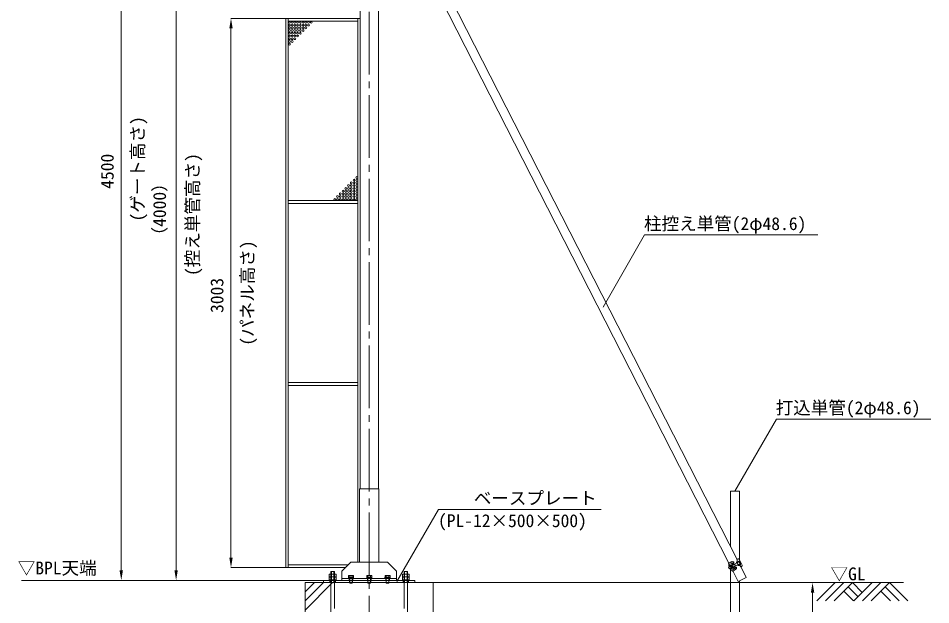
# Model space of a CAD drawing. Units: millimetres, scale not verified. Extents: x -48980 to -28855, y -14438 to 14438.
# Drawn here: x -36700 to -31710, y 3591 to 6798 of the extents above; entities that cross this region are included whole.
import ezdxf
from ezdxf.enums import TextEntityAlignment as Align

# ---------------------------------------------------------------- set-up
doc = ezdxf.new("R2010")
doc.units = ezdxf.units.MM
doc.header["$LTSCALE"] = 38
doc.linetypes.add('CHAIN2', pattern=[12, 9, -1, 1, -1])
doc.linetypes.add('DASHED1', pattern=[1.8, 1.2, -0.6])
for name, color, linetype, lineweight in [('0-2_ACCG-3018', 7, 'Continuous', 18), ('0-5_ﾍﾞｰｽﾗｲﾝ', 5, 'Continuous', 18), ('0-6_ﾎﾞﾙﾄ類', 2, 'Continuous', 18), ('0-9_基礎工事用PCA小', 7, 'Continuous', 18), ('0-B_寸法', 3, 'Continuous', 18), ('0-D_単管', 7, 'Continuous', 18), ('0-E_単管ｸﾗﾝﾌﾟ', 7, 'Continuous', 18), ('1-2_通芯', 1, 'CHAIN2', 18), ('1-5_標準ﾊﾟﾈﾙ', 7, 'Continuous', 18), ('1-6_標準柱', 7, 'Continuous', 18), ('1-7_文字', 7, 'Continuous', 18)]:
    doc.layers.add(name, color=color, linetype=linetype, lineweight=lineweight)
doc.styles.add('ＭＳ ゴシック', font='')
doc.styles.get('ＭＳ ゴシック').set_extended_font_data('MS Gothic')

msp = doc.modelspace()

# ---------------------------------------------------------------- linework, layer by layer
at = {"layer": '0-2_ACCG-3018'}
for centre in [(-35216.95, 6775.6), (-35216.95, 6760.6), (-35216.95, 6745.6), (-35201.95, 6775.6), (-35201.95, 6760.6), (-35201.95, 6745.6), (-35186.95, 6775.6), (-35186.95, 6760.6), (-35186.95, 6745.6), (-35171.95, 6775.6), (-35171.95, 6760.6), (-35171.95, 6745.6), (-35156.95, 6775.6), (-35156.95, 6760.6), (-35156.95, 6745.6), (-35141.95, 6775.6), (-35141.95, 6760.6), (-35141.95, 6745.6), (-35126.95, 6775.6), (-35126.95, 6760.6), (-35126.95, 6745.6), (-35111.95, 6775.6), (-35111.95, 6760.6), (-35096.95, 6775.6), (-35216.95, 6730.6), (-35216.95, 6715.6), (-35216.95, 6700.6), (-35216.95, 6685.6), (-35201.95, 6730.6), (-35201.95, 6715.6), (-35201.95, 6700.6), (-35201.95, 6685.6), (-35186.95, 6730.6), (-35186.95, 6715.6), (-35186.95, 6700.6), (-35186.95, 6685.6), (-35171.95, 6730.6), (-35171.95, 6715.6), (-35171.95, 6700.6), (-35156.95, 6730.6), (-35156.95, 6715.6), (-35141.95, 6730.6), (-35216.95, 6670.6), (-35216.95, 6655.6), (-35201.95, 6670.6), (-34878.45, 5897.6), (-34863.45, 5912.6), (-34863.45, 5897.6), (-34848.45, 5927.6), (-34848.45, 5912.6), (-34848.45, 5897.6), (-34938.45, 5837.6), (-34923.45, 5852.6), (-34923.45, 5837.6), (-34908.45, 5867.6), (-34908.45, 5852.6), (-34908.45, 5837.6), (-34893.45, 5882.6), (-34893.45, 5867.6), (-34893.45, 5852.6), (-34893.45, 5837.6), (-34878.45, 5882.6), (-34878.45, 5867.6), (-34878.45, 5852.6), (-34878.45, 5837.6), (-34863.45, 5882.6), (-34863.45, 5867.6), (-34863.45, 5852.6), (-34863.45, 5837.6), (-34848.45, 5882.6), (-34848.45, 5867.6), (-34848.45, 5852.6), (-34848.45, 5837.6), (-34968.45, 5807.6), (-34953.45, 5822.6), (-34953.45, 5807.6), (-34938.45, 5822.6), (-34938.45, 5807.6), (-34923.45, 5822.6), (-34923.45, 5807.6), (-34908.45, 5822.6), (-34908.45, 5807.6), (-34893.45, 5822.6), (-34893.45, 5807.6), (-34878.45, 5822.6), (-34878.45, 5807.6), (-34863.45, 5822.6), (-34863.45, 5807.6), (-34848.45, 5822.6), (-34848.45, 5807.6)]:
    msp.add_circle(centre, 5, dxfattribs=at)
at = {"layer": '0-5_ﾍﾞｰｽﾗｲﾝ'}
for p, q in [((-35030.2, 3724.5), (-36681.25, 3724.5)), ((-34430.2, 3712.5), (-31857.88, 3712.5))]:
    msp.add_line(p, q, dxfattribs=at)
at = {"layer": '0-6_ﾎﾞﾙﾄ類'}
for p, q in [((-34989.72, 3744.53), (-34989.72, 3759.1)), ((-34970.68, 3744.53), (-34970.68, 3759.1)), ((-34892.02, 3751.5), (-34893.88, 3750.45)), ((-34893.88, 3750.45), (-34893.88, 3741.7)), ((-34892.02, 3751.5), (-34868.38, 3751.5)), ((-34887.03, 3750.45), (-34887.03, 3741.7)), ((-34873.38, 3750.45), (-34873.38, 3741.7)), ((-34868.38, 3751.5), (-34866.53, 3750.45)), ((-34866.53, 3750.45), (-34866.53, 3741.7)), ((-34792.03, 3751.5), (-34793.88, 3750.45)), ((-34793.88, 3750.45), (-34793.88, 3741.7)), ((-34792.03, 3751.5), (-34768.38, 3751.5)), ((-34787.03, 3750.45), (-34787.03, 3741.7)), ((-34773.38, 3750.45), (-34773.38, 3741.7)), ((-34768.38, 3751.5), (-34766.53, 3750.45)), ((-34766.53, 3750.45), (-34766.53, 3741.7)), ((-34692.03, 3751.5), (-34693.88, 3750.45)), ((-34693.88, 3750.45), (-34693.88, 3741.7)), ((-34692.03, 3751.5), (-34668.38, 3751.5)), ((-34687.03, 3750.45), (-34687.03, 3741.7)), ((-34673.38, 3750.45), (-34673.38, 3741.7)), ((-34668.38, 3751.5), (-34666.53, 3750.45)), ((-34666.53, 3750.45), (-34666.53, 3741.7)), ((-34589.72, 3744.53), (-34589.72, 3759.1)), ((-34570.68, 3744.53), (-34570.68, 3759.1)), ((-34989.72, 3741.67), (-34989.72, 3727.1)), ((-34970.68, 3741.67), (-34970.68, 3727.1)), ((-34893.88, 3741.7), (-34866.53, 3741.7)), ((-34891.45, 3741.5), (-34868.95, 3741.5)), ((-34888.2, 3712.5), (-34888.2, 3734.5)), ((-34888.2, 3712.5), (-34886.97, 3709.7)), ((-34886.97, 3709.7), (-34886.97, 3734.5)), ((-34881.4, 3738.5), (-34880.32, 3734.5)), ((-34880.07, 3738.5), (-34879, 3734.5)), ((-34872.2, 3712.5), (-34872.2, 3734.5)), ((-34793.88, 3741.7), (-34766.53, 3741.7)), ((-34791.45, 3741.5), (-34768.95, 3741.5)), ((-34788.2, 3712.5), (-34788.2, 3734.5)), ((-34788.2, 3712.5), (-34786.97, 3709.7)), ((-34786.97, 3709.7), (-34786.97, 3734.5)), ((-34781.4, 3738.5), (-34780.32, 3734.5)), ((-34780.07, 3738.5), (-34779, 3734.5)), ((-34772.2, 3712.5), (-34772.2, 3734.5)), ((-34693.88, 3741.7), (-34666.53, 3741.7)), ((-34691.45, 3741.5), (-34668.95, 3741.5)), ((-34688.2, 3712.5), (-34688.2, 3734.5)), ((-34688.2, 3712.5), (-34686.97, 3709.7)), ((-34686.97, 3709.7), (-34686.97, 3734.5)), ((-34681.4, 3738.5), (-34680.33, 3734.5)), ((-34680.08, 3738.5), (-34679, 3734.5)), ((-34672.2, 3712.5), (-34672.2, 3734.5)), ((-34589.72, 3741.67), (-34589.72, 3727.1)), ((-34570.68, 3741.67), (-34570.68, 3727.1))]:
    msp.add_line(p, q, dxfattribs=at)
for points in [[(-34998.67, 3744.53), (-34998.67, 3759.1), (-34961.72, 3759.1), (-34961.72, 3744.53), (-34964.2, 3743.1), (-34996.2, 3743.1)], [(-34998.67, 3741.67), (-34998.67, 3727.1), (-34961.72, 3727.1), (-34961.72, 3741.67), (-34964.2, 3743.1), (-34996.2, 3743.1)], [(-34561.73, 3744.53), (-34561.73, 3759.1), (-34598.68, 3759.1), (-34598.68, 3744.53), (-34596.2, 3743.1), (-34564.2, 3743.1)], [(-34561.73, 3741.67), (-34561.73, 3727.1), (-34598.68, 3727.1), (-34598.68, 3741.67), (-34596.2, 3743.1), (-34564.2, 3743.1)], [(-34998.2, 3727.1), (-34962.2, 3727.1), (-34962.2, 3724.5), (-34998.2, 3724.5)], [(-34866.2, 3741.5), (-34866.2, 3738.5), (-34894.2, 3738.5), (-34894.2, 3741.5)], [(-34894.2, 3738.5), (-34866.2, 3738.5), (-34866.2, 3734.5), (-34894.2, 3734.5)], [(-34766.2, 3741.5), (-34766.2, 3738.5), (-34794.2, 3738.5), (-34794.2, 3741.5)], [(-34794.2, 3738.5), (-34766.2, 3738.5), (-34766.2, 3734.5), (-34794.2, 3734.5)], [(-34666.2, 3741.5), (-34666.2, 3738.5), (-34694.2, 3738.5), (-34694.2, 3741.5)], [(-34694.2, 3738.5), (-34666.2, 3738.5), (-34666.2, 3734.5), (-34694.2, 3734.5)], [(-34562.2, 3727.1), (-34598.2, 3727.1), (-34598.2, 3724.5), (-34562.2, 3724.5)]]:
    msp.add_lwpolyline(points, close=True, dxfattribs=at)
for points in [[(-34888.2, 3712.5), (-34872.2, 3712.5), (-34873.42, 3709.7)], [(-34886.97, 3709.7), (-34873.42, 3709.7), (-34873.42, 3734.5)], [(-34788.2, 3712.5), (-34772.2, 3712.5), (-34773.43, 3709.7)], [(-34786.97, 3709.7), (-34773.43, 3709.7), (-34773.43, 3734.5)], [(-34688.2, 3712.5), (-34672.2, 3712.5), (-34673.43, 3709.7)], [(-34686.97, 3709.7), (-34673.43, 3709.7), (-34673.43, 3734.5)]]:
    msp.add_lwpolyline(points, dxfattribs=at)
for centre, radius, start, end in [((-34994.2, 3752.28), 8.95, 240, 300), ((-34994.2, 3733.93), 8.95, 60, 120), ((-34980.2, 3775.55), 32.45, 252.932, 287.068), ((-34980.2, 3710.65), 32.45, 72.932, 107.068), ((-34966.2, 3752.28), 8.95, 239.975, 300.025), ((-34966.2, 3733.93), 8.95, 59.975, 120.025), ((-34890.45, 3745.45), 6.05, 55.616, 124.384), ((-34880.2, 3728.88), 22.62, 72.412, 107.588), ((-34869.95, 3745.45), 6.05, 55.616, 124.384), ((-34790.45, 3745.45), 6.05, 55.616, 124.384), ((-34780.2, 3728.88), 22.62, 72.412, 107.588), ((-34769.95, 3745.45), 6.05, 55.616, 124.384), ((-34690.45, 3745.45), 6.05, 55.616, 124.384), ((-34680.2, 3728.88), 22.62, 72.412, 107.588), ((-34669.95, 3745.45), 6.05, 55.616, 124.384), ((-34594.2, 3752.28), 8.95, 239.975, 300.025), ((-34594.2, 3733.93), 8.95, 59.975, 120.025), ((-34580.2, 3775.55), 32.45, 252.932, 287.068), ((-34580.2, 3710.65), 32.45, 72.932, 107.068), ((-34566.2, 3752.28), 8.95, 240, 300), ((-34566.2, 3733.93), 8.95, 60, 120), ((-34891.45, 3741.7), 0.2, 180, 270), ((-34868.95, 3741.7), 0.2, 270, 0), ((-34791.45, 3741.7), 0.2, 180, 270), ((-34768.95, 3741.7), 0.2, 270, 0), ((-34691.45, 3741.7), 0.2, 180, 270), ((-34668.95, 3741.7), 0.2, 270, 0)]:
    msp.add_arc(centre, radius, start, end, dxfattribs=at)
at = {"layer": '0-9_基礎工事用PCA小'}
for p, q in [((-35130.2, 3562.5), (-34980.2, 3712.5)), ((-35130.2, 3612.5), (-35030.2, 3712.5)), ((-35130.2, 3662.5), (-35080.2, 3712.5)), ((-34989.72, 3712.5), (-34970.68, 3712.5)), ((-34570.68, 3712.5), (-34589.72, 3712.5))]:
    msp.add_line(p, q, dxfattribs=at)
at = {"layer": '0-9_基礎工事用PCA小', "color": 4, "linetype": 'DASHED1', "lineweight": 9}
for p, q in [((-34994.9, 3724.5), (-34994.9, 3712.5)), ((-34965.2, 3724.5), (-34965.2, 3712.5)), ((-34888.2, 3724.5), (-34888.2, 3712.5)), ((-34872.2, 3724.5), (-34872.2, 3712.5)), ((-34688.2, 3724.5), (-34688.2, 3712.5)), ((-34672.2, 3724.5), (-34672.2, 3712.5)), ((-34595.2, 3724.5), (-34595.2, 3712.5)), ((-34565.2, 3724.5), (-34565.2, 3712.5))]:
    msp.add_line(p, q, dxfattribs=at)
at = {"layer": '0-9_基礎工事用PCA小'}
for points in [[(-34989.72, 3195.55), (-34989.72, 3772.5), (-34970.68, 3772.5), (-34970.68, 3570.5)], [(-34989.72, 3710), (-34987.23, 3712.5), (-34987.23, 3772.5), (-34973.17, 3772.5), (-34973.17, 3712.5), (-34970.68, 3710)], [(-34570.68, 3195.55), (-34570.68, 3772.5), (-34589.72, 3772.5), (-34589.72, 3570.5)], [(-34570.68, 3710), (-34573.17, 3712.5), (-34573.17, 3772.5), (-34587.22, 3772.5), (-34587.22, 3712.5), (-34589.72, 3710)]]:
    msp.add_lwpolyline(points, dxfattribs=at)
for points in [[(-35130.2, 2812.5), (-34430.2, 2812.5), (-34430.2, 3712.5), (-35130.2, 3712.5)], [(-35030.2, 3712.5), (-34530.2, 3712.5), (-34530.2, 3724.5), (-35030.2, 3724.5)]]:
    msp.add_lwpolyline(points, close=True, dxfattribs=at)
at = {"layer": '0-B_寸法'}
for p, q in [((-36136.2, 8169.5), (-36136.2, 3779.5)), ((-35836.2, 7669.5), (-35836.2, 3779.5)), ((-35237.2, 6797.1), (-35537.2, 6797.1)), ((-35536.2, 6742.1), (-35536.2, 3849.1)), ((-35237.2, 3794.1), (-35537.2, 3794.1)), ((-35838.2, 3724.5), (-36137.2, 3724.5)), ((-35537.2, 3724.5), (-35837.2, 3724.5)), ((-32754.9, 3712.5), (-32354.9, 3712.5)), ((-32355.9, 3657.5), (-32355.9, 2767.5))]:
    msp.add_line(p, q, dxfattribs=at)
at = {"layer": '0-B_寸法', "color": 91}
for points in [[(-35545.38, 6742.1), (-35536.2, 6797.1), (-35527.03, 6742.1)], [(-35545.38, 3849.1), (-35536.2, 3794.1), (-35527.03, 3849.1)], [(-36145.38, 3779.5), (-36136.2, 3724.5), (-36127.03, 3779.5)], [(-35845.38, 3779.5), (-35836.2, 3724.5), (-35827.03, 3779.5)], [(-32365.07, 3657.5), (-32355.9, 3712.5), (-32346.72, 3657.5)]]:
    msp.add_solid(points, dxfattribs=at)
at = {"layer": '0-D_単管'}
for p, q in [((-32812.97, 3818.47), (-34789.18, 7687.75)), ((-34745.95, 7710), (-32768.65, 3838.58))]:
    msp.add_line(p, q, dxfattribs=at)
for points in [[(-32755.9, 3835.57), (-32755.9, 4212.5), (-32804.5, 4212.5), (-32804.5, 3908.75)], [(-32749, 3800.1), (-32718.9, 3741.15), (-32762.17, 3719.05), (-32791.25, 3775.97)], [(-32804.5, 3790.4), (-32804.5, 2712.5), (-32755.9, 2712.5), (-32755.9, 3722.25)]]:
    msp.add_lwpolyline(points, dxfattribs=at)
at = {"layer": '0-E_単管ｸﾗﾝﾌﾟ'}
for p, q in [((-32815.78, 3816.92), (-32812.75, 3811.05)), ((-32814.6, 3796.47), (-32814.85, 3794.82)), ((-32814.85, 3794.82), (-32811.53, 3788.32)), ((-32807.15, 3800.28), (-32814.6, 3796.47)), ((-32814.6, 3796.47), (-32810.05, 3787.55)), ((-32806, 3799.75), (-32813.3, 3796)), ((-32802.35, 3792.62), (-32809.65, 3788.88)), ((-32801.75, 3808.62), (-32808.28, 3805.3)), ((-32805.7, 3823.18), (-32805.15, 3822.07)), ((-32798.12, 3804.85), (-32803.58, 3802.07)), ((-32793.62, 3795.95), (-32799.03, 3793.18)), ((-32797.05, 3806.55), (-32797.5, 3807.45)), ((-32756.38, 3826.2), (-32797.2, 3805.35)), ((-32788.28, 3811.03), (-32797.05, 3806.55)), ((-32782, 3812), (-32796.6, 3804.55)), ((-32795.75, 3814.93), (-32787.3, 3821.3)), ((-32778.33, 3804.88), (-32792.9, 3797.45)), ((-32751.82, 3817.3), (-32792.6, 3796.47)), ((-32782.83, 3800.35), (-32791.6, 3795.88)), ((-32791.6, 3795.88), (-32791.12, 3794.97)), ((-32791.02, 3816.43), (-32788.28, 3811.03)), ((-32790.4, 3815.2), (-32787.25, 3817.58)), ((-32786.88, 3824.1), (-32786.1, 3822.6)), ((-32784.05, 3792), (-32773.92, 3795.1)), ((-32783.18, 3812.53), (-32782, 3812)), ((-32780.07, 3794.95), (-32782.83, 3800.35)), ((-32780.68, 3796.17), (-32776.92, 3797.32)), ((-32778.62, 3803.62), (-32778.38, 3804.88)), ((-32757.67, 3830.25), (-32772.28, 3823.7)), ((-32772.28, 3823.7), (-32770.97, 3820.77)), ((-32771.4, 3793.82), (-32772.17, 3795.33)), ((-32756.35, 3827.35), (-32770.97, 3820.77)), ((-32764.85, 3842.1), (-32769.3, 3839.82)), ((-32767.3, 3826.05), (-32767.25, 3825.95)), ((-32765.8, 3823.1), (-32765.1, 3821.75)), ((-32764.78, 3808.65), (-32750.9, 3816.65)), ((-32764.78, 3808.65), (-32763.2, 3805.88)), ((-32763.2, 3805.88), (-32749.3, 3813.88)), ((-32761.97, 3828.77), (-32761.78, 3828.4)), ((-32760.58, 3812.83), (-32759.88, 3811.48)), ((-32760.33, 3825.55), (-32759.77, 3824.47)), ((-32741.73, 3807.85), (-32758.1, 3839.93)), ((-32756.38, 3826.2), (-32751.82, 3817.3)), ((-32755.23, 3815.57), (-32754.67, 3814.47)), ((-32755.05, 3826.88), (-32750.5, 3817.97)), ((-32753.03, 3811.28), (-32753.2, 3811.62)), ((-32748.38, 3798.85), (-32743.92, 3801.12)), ((-32810.05, 3787.55), (-32811.53, 3788.32)), ((-32802.6, 3791.38), (-32810.05, 3787.55)), ((-32799.2, 3787.5), (-32792.65, 3790.82)), ((-32794.15, 3774.62), (-32797.15, 3780.5))]:
    msp.add_line(p, q, dxfattribs=at)
for points in [[(-32801.15, 3823.55), (-32796.68, 3825.82), (-32796.35, 3826.85), (-32796.8, 3827.72), (-32797.83, 3828.05), (-32805.38, 3824.2), (-32805.7, 3823.18)], [(-32780.22, 3782.57), (-32775.08, 3785.2), (-32775.53, 3783.85), (-32782.65, 3780.23), (-32783.65, 3780.28)]]:
    msp.add_lwpolyline(points, dxfattribs=at)
for points in [[(-32769.2, 3825.35), (-32769.1, 3825.12), (-32760.17, 3829.67), (-32760.3, 3829.9), (-32761.3, 3830.22), (-32768.88, 3826.35)], [(-32759.35, 3806.07), (-32759.8, 3806.95), (-32759.48, 3807.97), (-32751.9, 3811.82), (-32750.9, 3811.5), (-32750.45, 3810.62), (-32750.77, 3809.6), (-32758.35, 3805.75)]]:
    msp.add_lwpolyline(points, close=True, dxfattribs=at)
for centre, radius, start, end in [((-32762.57, 3837.65), 5, 27.055, 117.055), ((-32775.35, 3747.2), 80.6, 101.478, 120.09), ((-32809.03, 3806.4), 5.58, 133.427, 206.443), ((-32808.03, 3807.42), 6.95, 210.433, 268.243), ((-32813.2, 3810.82), 0.5, 313.427, 27.055), ((-32706.1, 3587.17), 247.97, 109.041, 115.472), ((-32816.23, 3802.65), 8.38, 338.593, 18.489), ((-32801.48, 3810.2), 8.38, 215.622, 255.518), ((-32788.62, 3804.1), 15.1, 187.704, 226.406), ((-32797.78, 3810.4), 5.55, 204.621, 266.518), ((-32788.72, 3790.15), 10.8, 163.681, 194.166), ((-32819.6, 3788.12), 28.25, 13.481, 40.643), ((-32792.15, 3810.15), 6, 127.038, 206.777), ((-32787.82, 3804.45), 10.3, 177.816, 235.692), ((-33266.42, 4602.75), 946.73, 299.714, 301.444), ((-32787.15, 3792.98), 7.12, 155.444, 202.404), ((-32790.42, 3822.28), 4, 27.055, 107.644), ((-32789.25, 3817.32), 2, 127.038, 207.055), ((-32785.8, 3797.75), 6, 207.334, 287.073), ((-32788.5, 3822.9), 2, 307.038, 27.055), ((-32789.68, 3820.77), 4, 307.038, 27.055), ((-32805.55, 3795.3), 28.25, 17.175, 37.59), ((-32805, 3795.57), 28.25, 19.238, 35.523), ((-32778.28, 3795.88), 2, 207.055, 287.073), ((-32775.75, 3793.5), 4, 27.055, 107.073), ((-32773.32, 3793.2), 2, 27.055, 107.073), ((-32774.97, 3792), 4, 306.466, 27.055), ((-32780.15, 3833.5), 12.55, 308.712, 30.261), ((-32774.82, 3811.18), 10.25, 357.826, 56.284), ((-32759.85, 3793.78), 12.55, 88.319, 105.398), ((-32755.95, 3826.43), 4.2, 27.055, 114.193), ((-32759.85, 3793.78), 12.55, 23.849, 79.637), ((-32755.95, 3826.43), 1, 27.055, 114.193), ((-32751.4, 3817.52), 1, 299.918, 27.055), ((-32751.4, 3817.52), 4.2, 299.918, 27.055), ((-32746.2, 3805.58), 5, 297.055, 27.055), ((-32797.32, 3786.45), 6.95, 145.868, 203.678), ((-32807.47, 3780.57), 10.8, 39.944, 70.43), ((-32798.72, 3786.25), 5.58, 207.668, 280.683), ((-32797.6, 3780.28), 0.5, 27.055, 100.683), ((-32826.97, 3848.25), 80.6, 294.021, 312.632)]:
    msp.add_arc(centre, radius, start, end, dxfattribs=at)
at = {"layer": '1-2_通芯'}
msp.add_line((-34780.2, 9112.5), (-34780.2, 2219.05), dxfattribs=at)
at = {"layer": '1-5_標準ﾊﾟﾈﾙ'}
for points in [[(-35236.2, 6797.1), (-35222.95, 6797.1), (-35222.95, 3794.1), (-35236.2, 3794.1)], [(-35222.95, 6797.1), (-34842.45, 6797.1), (-34842.45, 6781.6), (-35222.95, 6781.6)], [(-35222.95, 5801.6), (-34842.45, 5801.6), (-34842.45, 5785.6), (-35222.95, 5785.6)], [(-35222.95, 4805.6), (-34842.45, 4805.6), (-34842.45, 4789.6), (-35222.95, 4789.6)]]:
    msp.add_lwpolyline(points, close=True, dxfattribs=at)
for points in [[(-34830.2, 6797.1), (-34842.45, 6797.1), (-34842.45, 3824.5)], [(-34895.1, 3809.6), (-35222.95, 3809.6), (-35222.95, 3794.1), (-34910.6, 3794.1)]]:
    msp.add_lwpolyline(points, dxfattribs=at)
at = {"layer": '1-6_標準柱'}
for p, q in [((-34830.2, 7674.5), (-34830.2, 4224.5)), ((-34730.2, 4224.5), (-34730.2, 7572.3)), ((-34930.2, 3734.5), (-34630.2, 3734.5))]:
    msp.add_line(p, q, dxfattribs=at)
at = {"layer": '1-6_標準柱', "color": 4, "linetype": 'DASHED1', "lineweight": 9}
for p, q in [((-34890.2, 3734.5), (-34890.2, 3724.5)), ((-34870.2, 3734.5), (-34870.2, 3724.5)), ((-34790.2, 3734.5), (-34790.2, 3724.5)), ((-34770.2, 3734.5), (-34770.2, 3724.5)), ((-34690.2, 3734.5), (-34690.2, 3724.5)), ((-34670.2, 3734.5), (-34670.2, 3724.5))]:
    msp.add_line(p, q, dxfattribs=at)
at = {"layer": '1-6_標準柱'}
for points in [[(-34833.4, 4224.5), (-34727, 4224.5), (-34727, 3824.5), (-34833.4, 3824.5)], [(-34880.2, 3824.5), (-34680.2, 3824.5), (-34630.2, 3774.5), (-34630.2, 3724.5), (-34930.2, 3724.5), (-34930.2, 3774.5)]]:
    msp.add_lwpolyline(points, close=True, dxfattribs=at)
at = {"layer": '1-7_文字'}
for p, q in [((-33501.82, 5218.95), (-33274.25, 5613.12)), ((-33274.25, 5613.12), (-33273.9, 5613.12)), ((-33273.9, 5613.12), (-32326.88, 5613.12)), ((-32780.2, 4212.5), (-32552.62, 4606.65)), ((-32552.62, 4606.65), (-32552.28, 4606.65)), ((-32552.28, 4606.65), (-31709.65, 4606.65)), ((-34629.33, 3718.5), (-34401.78, 4112.65)), ((-34401.78, 4112.65), (-34401.4, 4112.65)), ((-34401.4, 4112.65), (-33511.47, 4112.65)), ((-32232.3, 3712.5), (-32332.55, 3612.28)), ((-32185.05, 3712.5), (-32285.3, 3612.28)), ((-32137.8, 3712.5), (-32238.05, 3612.28)), ((-32137.8, 3712.5), (-32083.8, 3658.5)), ((-32029.8, 3712.5), (-32130.05, 3612.28)), ((-31982.55, 3712.5), (-32082.8, 3612.28)), ((-31935.3, 3712.5), (-32035.55, 3612.28)), ((-31935.3, 3712.5), (-31835.08, 3612.28)), ((-32185.05, 3665.25), (-32132.08, 3612.28)), ((-32161.43, 3688.88), (-32107.42, 3634.88)), ((-31982.55, 3665.25), (-31929.58, 3612.28)), ((-31958.92, 3688.88), (-31882.33, 3612.28))]:
    msp.add_line(p, q, dxfattribs=at)

# ---------------------------------------------------------------- texts
at = {"layer": '0-B_寸法', "style": 'ＭＳ ゴシック'}
for s, p in [('(ゲート高さ)', (-35990.6, 5686.5)), ('4500', (-36156.6, 5865.4)), ('(控え単管高さ)', (-35690.6, 5388.5)), ('（4000）', (-35870.45, 5561.07)), ('(パネル高さ)', (-35390.6, 5007.6)), ('3003', (-35556.6, 5186.5))]:
    msp.add_text(s, height=70.38, rotation=90, dxfattribs=at).set_placement(p, align=Align.BOTTOM_LEFT)
at = {"layer": '1-7_文字', "style": 'ＭＳ ゴシック'}
for s, p in [('柱控え単管(2φ48.6)\u3000', (-33278, 5618.52)), ('打込単管(2φ48.6)', (-32557.68, 4612.05)), ('\u3000\u3000ベースプレート\u3000\u3000', (-34400.4, 4118.05)), ('(PL-12×500×500)', (-34404.1, 3994.58)), ('▽BPL天端', (-36702.38, 3735.9)), ('▽GL', (-32257.82, 3703.9))]:
    msp.add_text(s, height=70.38, dxfattribs=at).set_placement(p, align=Align.BOTTOM_LEFT)

doc.saveas('drawing.dxf')
